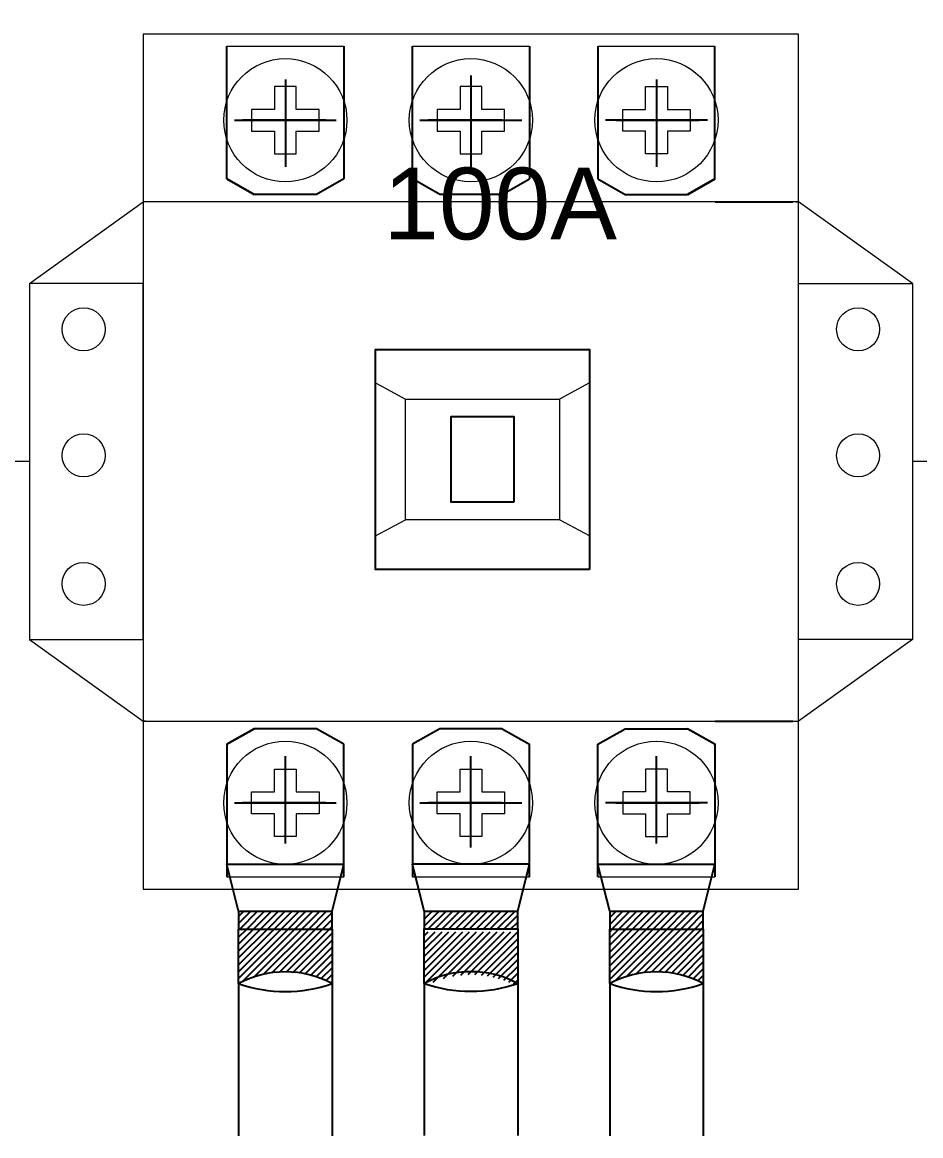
# Model space of a CAD drawing. Header units: millimetres. Extents: x 330554 to 656471, y 11007 to 130943.
# Drawn here: x 420441.9 to 420555.5, y 93952.7 to 94093.4 of the extents above; entities that cross this region are included whole.
import ezdxf

# ---------------------------------------------------------------- set-up
doc = ezdxf.new("R2010")
doc.units = ezdxf.units.MM
doc.header["$LTSCALE"] = 6
for name, color, linetype in [('BASBAR', 1, 'Continuous'), ('thước đo', 3, 'Continuous'), ('đèn báo pha', 10, 'Continuous')]:
    doc.layers.add(name, color=color, linetype=linetype)
doc.layers.add('M & E', color=5, linetype='Continuous', lineweight=30)
doc.styles.get("Standard").update_dxf_attribs({"font": 'VHELVCN.TTF', "height": 120})
pattern_1 = [(225, (119154.9512, 105676.51715), (0.4354782166, -0.4354782166), [])]

msp = doc.modelspace()

# ---------------------------------------------------------------- hatches: boundary and pattern name
at = {"layer": 'M & E', "lineweight": -2, "ltscale": 8}
h = msp.add_hatch(dxfattribs=at)
h.set_pattern_fill('ANSI31', color=256, scale=4.926874, angle=540, style=0)
h.set_pattern_definition(pattern_1)
h.paths.add_polyline_path([(420516.172, 93981.087), (420516.172, 93978.833), (420527.997, 93978.833), (420527.997, 93981.087)])
h = msp.add_hatch(dxfattribs=at)
h.set_pattern_fill('ANSI31', color=256, scale=4.926874, angle=540, style=0)
h.set_pattern_definition(pattern_1)
edge = h.paths.add_edge_path()
edge.add_line((420516.172, 93971.936), (420516.172, 93978.833))
edge.add_line((420516.172, 93978.833), (420527.997, 93978.833))
edge.add_line((420527.997, 93978.833), (420527.997, 93971.936))
edge.add_arc((420522.084, 93960.932), 12.491, 61.75026, 118.24974)
at = {"layer": 'đèn báo pha', "ltscale": 8}
h = msp.add_hatch(dxfattribs=at)
h.set_pattern_fill('ANSI31', color=2, scale=4.926874, angle=360, style=0)
h.set_pattern_definition([(225, (181325.835, 63985.3842), (0.4354782166, -0.4354782166), [])])
edge = h.paths.add_edge_path()
edge.add_line((420379.32, 93971.596), (420379.32, 93978.494))
edge.add_line((420379.32, 93978.494), (420391.144, 93978.494))
edge.add_line((420391.144, 93978.494), (420391.144, 93971.596))
edge.add_arc((420385.232, 93960.593), 12.491, 781.75026, 838.24974)
edge = h.paths.add_edge_path()
edge.add_line((420779.382, 94080.584), (420779.382, 94093.393))
h = msp.add_hatch(dxfattribs=at)
h.set_pattern_fill('ANSI31', color=2, scale=4.926874, angle=360, style=0)
h.set_pattern_definition([(225, (181439.235, 63985.3842), (0.4354782166, -0.4354782166), [])])
edge = h.paths.add_edge_path()
edge.add_line((420492.72, 93971.596), (420492.72, 93978.494))
edge.add_line((420492.72, 93978.494), (420504.544, 93978.494))
edge.add_line((420504.544, 93978.494), (420504.544, 93971.596))
edge.add_arc((420498.632, 93960.593), 12.491, 781.75026, 838.24974)
edge = h.paths.add_edge_path()
edge.add_line((420892.782, 94080.584), (420892.782, 94093.393))
h = msp.add_hatch(dxfattribs=at)
h.set_pattern_fill('ANSI31', color=256, scale=4.926874, angle=540, style=0)
h.set_pattern_definition(pattern_1)
h.paths.add_polyline_path([(420481.092, 93978.833), (420481.092, 93981.087), (420469.268, 93981.087), (420469.268, 93978.833)])
h = msp.add_hatch(dxfattribs=at)
h.set_pattern_fill('ANSI31', color=2, scale=4.926874, angle=360, style=0)
h.set_pattern_definition([(225, (181439.235, 63985.749), (0.4354782166, -0.4354782166), [])])
h.paths.add_polyline_path([(420492.72, 93981.113), (420504.544, 93981.113), (420504.544, 93978.859), (420492.72, 93978.859)])
h = msp.add_hatch(dxfattribs=at)
h.set_pattern_fill('ANSI31', color=256, scale=4.926874, angle=540, style=0)
h.set_pattern_definition(pattern_1)
edge = h.paths.add_edge_path()
edge.add_arc((420475.18, 93960.932), 12.491, 61.75026, 118.24974)
edge.add_line((420469.268, 93971.936), (420469.268, 93978.833))
edge.add_line((420469.268, 93978.833), (420481.092, 93978.833))
edge.add_line((420481.092, 93978.833), (420481.092, 93971.936))

# ---------------------------------------------------------------- linework, layer by layer
at = {"linetype": 'ByBlock', "lineweight": 18, "ltscale": 8}
for p, q in [((420476.554, 94085.279), (420473.806, 94085.279)), ((420473.806, 94085.279), (420473.806, 94082.389)), ((420476.554, 94085.279), (420473.806, 94085.279)), ((420473.806, 94085.279), (420473.806, 94082.389)), ((420476.554, 94085.279), (420473.806, 94085.279)), ((420473.806, 94085.279), (420473.806, 94082.389)), ((420476.554, 94085.279), (420473.806, 94085.279)), ((420473.806, 94085.279), (420473.806, 94082.389)), ((420476.554, 94082.389), (420476.554, 94085.279)), ((420476.554, 94082.389), (420476.554, 94085.279)), ((420476.554, 94082.389), (420476.554, 94085.279)), ((420476.554, 94082.389), (420476.554, 94085.279)), ((420500.006, 94085.279), (420497.258, 94085.279)), ((420497.258, 94085.279), (420497.258, 94082.389)), ((420500.006, 94085.279), (420497.258, 94085.279)), ((420497.258, 94085.279), (420497.258, 94082.389)), ((420500.006, 94082.389), (420500.006, 94085.279)), ((420500.006, 94082.389), (420500.006, 94085.279)), ((420520.711, 94082.389), (420520.711, 94085.279)), ((420520.711, 94085.279), (420523.458, 94085.279)), ((420520.711, 94082.389), (420520.711, 94085.279)), ((420520.711, 94085.279), (420523.458, 94085.279)), ((420520.711, 94082.389), (420520.711, 94085.279)), ((420520.711, 94085.279), (420523.458, 94085.279)), ((420520.711, 94082.389), (420520.711, 94085.279)), ((420520.711, 94085.279), (420523.458, 94085.279)), ((420523.458, 94085.279), (420523.458, 94082.389)), ((420523.458, 94085.279), (420523.458, 94082.389)), ((420523.458, 94085.279), (420523.458, 94082.389)), ((420523.458, 94085.279), (420523.458, 94082.389)), ((420473.806, 94082.389), (420470.916, 94082.389)), ((420470.916, 94082.389), (420470.916, 94079.642)), ((420473.806, 94082.389), (420470.916, 94082.389)), ((420470.916, 94082.389), (420470.916, 94079.642)), ((420473.806, 94082.389), (420470.916, 94082.389)), ((420470.916, 94082.389), (420470.916, 94079.642)), ((420473.806, 94082.389), (420470.916, 94082.389)), ((420470.916, 94082.389), (420470.916, 94079.642)), ((420479.444, 94082.389), (420476.554, 94082.389)), ((420479.444, 94082.389), (420476.554, 94082.389)), ((420479.444, 94082.389), (420476.554, 94082.389)), ((420479.444, 94082.389), (420476.554, 94082.389)), ((420479.444, 94079.642), (420479.444, 94082.389)), ((420479.444, 94079.642), (420479.444, 94082.389)), ((420479.444, 94079.642), (420479.444, 94082.389)), ((420479.444, 94079.642), (420479.444, 94082.389)), ((420497.258, 94082.389), (420494.369, 94082.389)), ((420494.369, 94082.389), (420494.369, 94079.642)), ((420497.258, 94082.389), (420494.369, 94082.389)), ((420494.369, 94082.389), (420494.369, 94079.642)), ((420502.896, 94082.389), (420500.006, 94082.389)), ((420502.896, 94082.389), (420500.006, 94082.389)), ((420502.896, 94079.642), (420502.896, 94082.389)), ((420502.896, 94079.642), (420502.896, 94082.389)), ((420517.821, 94079.642), (420517.821, 94082.389)), ((420517.821, 94082.389), (420520.711, 94082.389)), ((420517.821, 94079.642), (420517.821, 94082.389)), ((420517.821, 94082.389), (420520.711, 94082.389)), ((420517.821, 94079.642), (420517.821, 94082.389)), ((420517.821, 94082.389), (420520.711, 94082.389)), ((420517.821, 94079.642), (420517.821, 94082.389)), ((420517.821, 94082.389), (420520.711, 94082.389)), ((420523.458, 94082.389), (420526.348, 94082.389)), ((420523.458, 94082.389), (420526.348, 94082.389)), ((420523.458, 94082.389), (420526.348, 94082.389)), ((420523.458, 94082.389), (420526.348, 94082.389)), ((420526.348, 94082.389), (420526.348, 94079.642)), ((420526.348, 94082.389), (420526.348, 94079.642)), ((420526.348, 94082.389), (420526.348, 94079.642)), ((420526.348, 94082.389), (420526.348, 94079.642)), ((420470.916, 94079.642), (420473.806, 94079.642)), ((420470.916, 94079.642), (420473.806, 94079.642)), ((420470.916, 94079.642), (420473.806, 94079.642)), ((420470.916, 94079.642), (420473.806, 94079.642)), ((420473.806, 94079.642), (420473.806, 94076.752)), ((420473.806, 94079.642), (420473.806, 94076.752)), ((420473.806, 94079.642), (420473.806, 94076.752)), ((420473.806, 94079.642), (420473.806, 94076.752)), ((420476.554, 94076.752), (420476.554, 94079.642)), ((420476.554, 94079.642), (420479.444, 94079.642)), ((420476.554, 94076.752), (420476.554, 94079.642)), ((420476.554, 94079.642), (420479.444, 94079.642)), ((420476.554, 94076.752), (420476.554, 94079.642)), ((420476.554, 94079.642), (420479.444, 94079.642)), ((420476.554, 94076.752), (420476.554, 94079.642)), ((420476.554, 94079.642), (420479.444, 94079.642)), ((420494.369, 94079.642), (420497.258, 94079.642)), ((420494.369, 94079.642), (420497.258, 94079.642)), ((420497.258, 94079.642), (420497.258, 94076.752)), ((420497.258, 94079.642), (420497.258, 94076.752)), ((420500.006, 94076.752), (420500.006, 94079.642)), ((420500.006, 94079.642), (420502.896, 94079.642)), ((420500.006, 94076.752), (420500.006, 94079.642)), ((420500.006, 94079.642), (420502.896, 94079.642)), ((420520.711, 94079.642), (420517.821, 94079.642)), ((420520.711, 94079.642), (420517.821, 94079.642)), ((420520.711, 94079.642), (420517.821, 94079.642)), ((420520.711, 94079.642), (420517.821, 94079.642)), ((420520.711, 94076.752), (420520.711, 94079.642)), ((420520.711, 94076.752), (420520.711, 94079.642)), ((420520.711, 94076.752), (420520.711, 94079.642)), ((420520.711, 94076.752), (420520.711, 94079.642)), ((420526.348, 94079.642), (420523.458, 94079.642)), ((420523.458, 94079.642), (420523.458, 94076.752)), ((420526.348, 94079.642), (420523.458, 94079.642)), ((420523.458, 94079.642), (420523.458, 94076.752)), ((420526.348, 94079.642), (420523.458, 94079.642)), ((420523.458, 94079.642), (420523.458, 94076.752)), ((420526.348, 94079.642), (420523.458, 94079.642)), ((420523.458, 94079.642), (420523.458, 94076.752)), ((420473.806, 94076.752), (420476.554, 94076.752)), ((420473.806, 94076.752), (420476.554, 94076.752)), ((420473.806, 94076.752), (420476.554, 94076.752)), ((420473.806, 94076.752), (420476.554, 94076.752)), ((420497.258, 94076.752), (420500.006, 94076.752)), ((420497.258, 94076.752), (420500.006, 94076.752)), ((420523.458, 94076.752), (420520.711, 94076.752)), ((420523.458, 94076.752), (420520.711, 94076.752)), ((420523.458, 94076.752), (420520.711, 94076.752)), ((420523.458, 94076.752), (420520.711, 94076.752)), ((420486.572, 94047.835), (420490.362, 94045.787)), ((420486.572, 94047.835), (420490.362, 94045.787)), ((420513.627, 94047.835), (420509.837, 94045.787)), ((420486.572, 94028.497), (420490.362, 94030.545)), ((420486.572, 94028.497), (420490.362, 94030.545)), ((420513.627, 94028.497), (420509.837, 94030.545)), ((420473.806, 93996.156), (420473.806, 93999.046)), ((420473.806, 93999.046), (420476.554, 93999.046)), ((420473.806, 93996.156), (420473.806, 93999.046)), ((420473.806, 93999.046), (420476.554, 93999.046)), ((420473.806, 93996.156), (420473.806, 93999.046)), ((420473.806, 93999.046), (420476.554, 93999.046)), ((420473.806, 93996.156), (420473.806, 93999.046)), ((420473.806, 93999.046), (420476.554, 93999.046)), ((420476.554, 93999.046), (420476.554, 93996.156)), ((420476.554, 93999.046), (420476.554, 93996.156)), ((420476.554, 93999.046), (420476.554, 93996.156)), ((420476.554, 93999.046), (420476.554, 93996.156)), ((420497.258, 93996.156), (420497.258, 93999.046)), ((420497.258, 93999.046), (420500.006, 93999.046)), ((420497.258, 93996.156), (420497.258, 93999.046)), ((420497.258, 93999.046), (420500.006, 93999.046)), ((420500.006, 93999.046), (420500.006, 93996.156)), ((420500.006, 93999.046), (420500.006, 93996.156)), ((420520.711, 93999.046), (420520.711, 93996.156)), ((420523.458, 93999.046), (420520.711, 93999.046)), ((420520.711, 93999.046), (420520.711, 93996.156)), ((420523.458, 93999.046), (420520.711, 93999.046)), ((420520.711, 93999.046), (420520.711, 93996.156)), ((420523.458, 93999.046), (420520.711, 93999.046)), ((420520.711, 93999.046), (420520.711, 93996.156)), ((420523.458, 93999.046), (420520.711, 93999.046)), ((420523.458, 93996.156), (420523.458, 93999.046)), ((420523.458, 93996.156), (420523.458, 93999.046)), ((420523.458, 93996.156), (420523.458, 93999.046)), ((420523.458, 93996.156), (420523.458, 93999.046)), ((420470.916, 93993.409), (420470.916, 93996.156)), ((420470.916, 93996.156), (420473.806, 93996.156)), ((420470.916, 93993.409), (420470.916, 93996.156)), ((420470.916, 93996.156), (420473.806, 93996.156)), ((420470.916, 93993.409), (420470.916, 93996.156)), ((420470.916, 93996.156), (420473.806, 93996.156)), ((420470.916, 93993.409), (420470.916, 93996.156)), ((420470.916, 93996.156), (420473.806, 93996.156)), ((420476.554, 93996.156), (420479.444, 93996.156)), ((420476.554, 93996.156), (420479.444, 93996.156)), ((420476.554, 93996.156), (420479.444, 93996.156)), ((420476.554, 93996.156), (420479.444, 93996.156)), ((420479.444, 93996.156), (420479.444, 93993.409)), ((420479.444, 93996.156), (420479.444, 93993.409)), ((420479.444, 93996.156), (420479.444, 93993.409)), ((420479.444, 93996.156), (420479.444, 93993.409)), ((420494.369, 93993.409), (420494.369, 93996.156)), ((420494.369, 93996.156), (420497.258, 93996.156)), ((420494.369, 93993.409), (420494.369, 93996.156)), ((420494.369, 93996.156), (420497.258, 93996.156)), ((420500.006, 93996.156), (420502.896, 93996.156)), ((420500.006, 93996.156), (420502.896, 93996.156)), ((420502.896, 93996.156), (420502.896, 93993.409)), ((420502.896, 93996.156), (420502.896, 93993.409)), ((420520.711, 93996.156), (420517.821, 93996.156)), ((420517.821, 93996.156), (420517.821, 93993.409)), ((420520.711, 93996.156), (420517.821, 93996.156)), ((420517.821, 93996.156), (420517.821, 93993.409)), ((420520.711, 93996.156), (420517.821, 93996.156)), ((420517.821, 93996.156), (420517.821, 93993.409)), ((420520.711, 93996.156), (420517.821, 93996.156)), ((420517.821, 93996.156), (420517.821, 93993.409)), ((420526.348, 93996.156), (420523.458, 93996.156)), ((420526.348, 93996.156), (420523.458, 93996.156)), ((420526.348, 93996.156), (420523.458, 93996.156)), ((420526.348, 93996.156), (420523.458, 93996.156)), ((420526.348, 93993.409), (420526.348, 93996.156)), ((420526.348, 93993.409), (420526.348, 93996.156)), ((420526.348, 93993.409), (420526.348, 93996.156)), ((420526.348, 93993.409), (420526.348, 93996.156)), ((420473.806, 93993.409), (420470.916, 93993.409)), ((420473.806, 93993.409), (420470.916, 93993.409)), ((420473.806, 93993.409), (420470.916, 93993.409)), ((420473.806, 93993.409), (420470.916, 93993.409)), ((420473.806, 93990.519), (420473.806, 93993.409)), ((420473.806, 93990.519), (420473.806, 93993.409)), ((420473.806, 93990.519), (420473.806, 93993.409)), ((420473.806, 93990.519), (420473.806, 93993.409)), ((420479.444, 93993.409), (420476.554, 93993.409)), ((420476.554, 93993.409), (420476.554, 93990.519)), ((420479.444, 93993.409), (420476.554, 93993.409)), ((420476.554, 93993.409), (420476.554, 93990.519)), ((420479.444, 93993.409), (420476.554, 93993.409)), ((420476.554, 93993.409), (420476.554, 93990.519)), ((420479.444, 93993.409), (420476.554, 93993.409)), ((420476.554, 93993.409), (420476.554, 93990.519)), ((420497.258, 93993.409), (420494.369, 93993.409)), ((420497.258, 93993.409), (420494.369, 93993.409)), ((420497.258, 93990.519), (420497.258, 93993.409)), ((420497.258, 93990.519), (420497.258, 93993.409)), ((420502.896, 93993.409), (420500.006, 93993.409)), ((420500.006, 93993.409), (420500.006, 93990.519)), ((420502.896, 93993.409), (420500.006, 93993.409)), ((420500.006, 93993.409), (420500.006, 93990.519)), ((420517.821, 93993.409), (420520.711, 93993.409)), ((420517.821, 93993.409), (420520.711, 93993.409)), ((420517.821, 93993.409), (420520.711, 93993.409)), ((420517.821, 93993.409), (420520.711, 93993.409)), ((420520.711, 93993.409), (420520.711, 93990.519)), ((420520.711, 93993.409), (420520.711, 93990.519)), ((420520.711, 93993.409), (420520.711, 93990.519)), ((420520.711, 93993.409), (420520.711, 93990.519)), ((420523.458, 93990.519), (420523.458, 93993.409)), ((420523.458, 93993.409), (420526.348, 93993.409)), ((420523.458, 93990.519), (420523.458, 93993.409)), ((420523.458, 93993.409), (420526.348, 93993.409)), ((420523.458, 93990.519), (420523.458, 93993.409)), ((420523.458, 93993.409), (420526.348, 93993.409)), ((420523.458, 93990.519), (420523.458, 93993.409)), ((420523.458, 93993.409), (420526.348, 93993.409)), ((420476.554, 93990.519), (420473.806, 93990.519)), ((420476.554, 93990.519), (420473.806, 93990.519)), ((420476.554, 93990.519), (420473.806, 93990.519)), ((420476.554, 93990.519), (420473.806, 93990.519)), ((420500.006, 93990.519), (420497.258, 93990.519)), ((420500.006, 93990.519), (420497.258, 93990.519)), ((420520.711, 93990.519), (420523.458, 93990.519)), ((420520.711, 93990.519), (420523.458, 93990.519)), ((420520.711, 93990.519), (420523.458, 93990.519)), ((420520.711, 93990.519), (420523.458, 93990.519)), ((420492.72, 93971.961), (420492.72, 93963.091)), ((420492.72, 93971.961), (420492.72, 93963.091)), ((420504.544, 93971.961), (420504.544, 93963.091)), ((420504.544, 93971.961), (420504.544, 93963.091))]:
    msp.add_line(p, q, dxfattribs=at)
for points in [[(420509.837, 94030.545), (420490.362, 94030.545), (420490.362, 94045.787), (420509.837, 94045.787)], [(420504.073, 94032.764), (420496.125, 94032.764), (420496.125, 94043.568), (420504.073, 94043.568)]]:
    msp.add_lwpolyline(points, close=True, dxfattribs=at)
for centre, radius in [((420475.18, 94081.016), 7.783), ((420475.18, 94081.016), 7.783), ((420475.18, 94081.016), 7.783), ((420475.18, 94081.016), 7.783), ((420498.632, 94081.016), 7.783), ((420522.084, 94081.016), 7.783), ((420522.084, 94081.016), 7.783), ((420522.084, 94081.016), 7.783), ((420522.084, 94081.016), 7.783), ((420449.692, 94054.603), 2.718), ((420547.572, 94054.603), 2.718), ((420449.692, 94038.676), 2.718), ((420547.572, 94038.676), 2.718), ((420449.692, 94022.442), 2.718), ((420547.572, 94022.442), 2.718), ((420475.18, 93994.782), 7.783), ((420475.18, 93994.782), 7.783), ((420475.18, 93994.782), 7.783), ((420475.18, 93994.782), 7.783), ((420498.632, 93994.782), 7.783), ((420522.084, 93994.782), 7.783), ((420522.084, 93994.782), 7.783), ((420522.084, 93994.782), 7.783), ((420522.084, 93994.782), 7.783)]:
    msp.add_circle(centre, radius, dxfattribs=at)
at = {"layer": 'BASBAR', "color": 6}
for points in [[(420513.627, 94024.276), (420486.572, 94024.276), (420486.572, 94052.056), (420513.627, 94052.056)], [(420504.073, 94032.764), (420496.125, 94032.764), (420496.125, 94043.568), (420504.073, 94043.568)]]:
    msp.add_lwpolyline(points, close=True, dxfattribs=at)
at = {"layer": 'M & E', "lineweight": -2, "ltscale": 8}
for p, q in [((420516.172, 93981.087), (420514.694, 93986.999)), ((420527.997, 93981.087), (420529.475, 93986.999)), ((420516.172, 93981.087), (420516.172, 93978.833)), ((420516.172, 93981.087), (420527.997, 93981.087)), ((420527.997, 93978.833), (420527.997, 93981.087)), ((420469.268, 93971.936), (420469.268, 93963.066)), ((420481.092, 93971.936), (420481.092, 93963.066))]:
    msp.add_line(p, q, dxfattribs=at)
msp.add_lwpolyline([(420516.172, 93971.936), (420516.172, 93978.833), (420527.997, 93978.833), (420527.997, 93971.936)], dxfattribs=at)
for centre, radius, start, end in [((420522.084, 93960.932), 12.491, 61.75026, 118.24974), ((420522.084, 93989.056), 18.113, 250.94899, 289.05101)]:
    msp.add_arc(centre, radius, start, end, dxfattribs=at)
at = {"layer": 'thước đo', "color": 7, "lineweight": 18, "ltscale": 8}
for p, q in [((420467.79, 94090.377), (420482.57, 94090.377)), ((420491.242, 94090.377), (420506.022, 94090.377)), ((420514.694, 94090.377), (420529.475, 94090.377)), ((420442.832, 94060.399), (420457.232, 94070.698)), ((420539.708, 94070.698), (420540.032, 94070.698)), ((420554.432, 94060.399), (420540.032, 94070.698)), ((420442.832, 94037.899), (420441.032, 94037.899)), ((420556.232, 94037.899), (420554.432, 94037.899)), ((420442.832, 94015.399), (420457.232, 94005.1)), ((420554.432, 94015.399), (420540.032, 94005.1)), ((420457.557, 94005.1), (420457.232, 94005.1)), ((420539.708, 94005.1), (420540.032, 94005.1)), ((420467.79, 93985.421), (420482.57, 93985.421)), ((420467.79, 93985.421), (420482.57, 93985.421)), ((420491.242, 93985.421), (420506.022, 93985.421)), ((420491.242, 93985.421), (420506.022, 93985.421)), ((420514.694, 93985.421), (420529.475, 93985.421)), ((420514.694, 93985.421), (420529.475, 93985.421))]:
    msp.add_line(p, q, dxfattribs=at)
at = {"layer": 'thước đo', "color": 0, "ltscale": 8}
for p, q in [((420498.632, 94086.681), (420498.632, 94079.364)), ((420475.18, 94086.153), (420475.18, 94075.878)), ((420475.18, 94086.153), (420475.18, 94075.878)), ((420498.632, 94086.153), (420498.632, 94075.878)), ((420522.084, 94086.153), (420522.084, 94075.878)), ((420522.084, 94086.153), (420522.084, 94075.878)), ((420475.18, 94084.957), (420475.18, 94077.074)), ((420475.18, 94084.674), (420475.18, 94077.357)), ((420498.632, 94084.957), (420498.632, 94077.074)), ((420498.632, 94084.674), (420498.632, 94077.357)), ((420522.084, 94084.957), (420522.084, 94077.074)), ((420522.084, 94084.674), (420522.084, 94077.357)), ((420498.632, 94083.497), (420498.632, 94076.18)), ((420468.745, 94081.016), (420481.615, 94081.016)), ((420475.18, 94081.016), (420469.767, 94081.016)), ((420470.042, 94081.016), (420480.318, 94081.016)), ((420480.318, 94081.016), (420470.042, 94081.016)), ((420479.121, 94081.016), (420471.238, 94081.016)), ((420492.197, 94081.016), (420505.067, 94081.016)), ((420498.632, 94081.016), (420493.219, 94081.016)), ((420493.495, 94081.016), (420503.77, 94081.016)), ((420502.574, 94081.016), (420494.691, 94081.016)), ((420502.574, 94081.016), (420504.035, 94081.016)), ((420528.519, 94081.016), (420515.649, 94081.016)), ((420527.222, 94081.016), (420516.947, 94081.016)), ((420516.947, 94081.016), (420527.222, 94081.016)), ((420518.143, 94081.016), (420526.026, 94081.016)), ((420522.084, 94081.016), (420527.498, 94081.016)), ((420475.18, 94077.074), (420475.18, 94075.116)), ((420498.632, 94077.074), (420498.632, 94075.116)), ((420522.084, 94077.074), (420522.084, 94075.116)), ((420471.222, 94071.655), (420467.773, 94073.625)), ((420467.79, 94073.625), (420471.238, 94071.655)), ((420482.57, 94073.625), (420479.121, 94071.655)), ((420494.691, 94071.655), (420491.242, 94073.625)), ((420502.574, 94071.655), (420506.022, 94073.625)), ((420514.694, 94073.625), (420518.143, 94071.655)), ((420529.475, 94073.625), (420526.026, 94071.655)), ((420526.042, 94071.655), (420529.491, 94073.625)), ((420471.222, 94004.143), (420467.773, 94002.173)), ((420467.79, 94002.173), (420471.238, 94004.143)), ((420482.57, 94002.173), (420479.121, 94004.143)), ((420494.691, 94004.143), (420491.242, 94002.173)), ((420502.574, 94004.143), (420506.022, 94002.173)), ((420514.694, 94002.173), (420518.143, 94004.143)), ((420529.475, 94002.173), (420526.026, 94004.143)), ((420526.042, 94004.143), (420529.491, 94002.173)), ((420475.18, 93998.724), (420475.18, 94000.682)), ((420475.18, 93989.645), (420475.18, 93999.92)), ((420475.18, 93989.645), (420475.18, 93999.92)), ((420498.632, 93998.724), (420498.632, 94000.682)), ((420498.632, 93989.645), (420498.632, 93999.92)), ((420498.632, 93992.301), (420498.632, 93999.618)), ((420522.084, 93998.724), (420522.084, 94000.682)), ((420522.084, 93989.645), (420522.084, 93999.92)), ((420522.084, 93989.645), (420522.084, 93999.92)), ((420475.18, 93990.841), (420475.18, 93998.724)), ((420475.18, 93991.124), (420475.18, 93998.441)), ((420498.632, 93990.841), (420498.632, 93998.724)), ((420498.632, 93991.124), (420498.632, 93998.441)), ((420522.084, 93990.841), (420522.084, 93998.724)), ((420522.084, 93991.124), (420522.084, 93998.441)), ((420498.632, 93989.117), (420498.632, 93996.434)), ((420468.745, 93994.782), (420481.615, 93994.782)), ((420475.18, 93994.782), (420469.767, 93994.782)), ((420470.042, 93994.782), (420480.318, 93994.782)), ((420480.318, 93994.782), (420470.042, 93994.782)), ((420479.121, 93994.782), (420471.238, 93994.782)), ((420492.197, 93994.782), (420505.067, 93994.782)), ((420498.632, 93994.782), (420493.219, 93994.782)), ((420493.495, 93994.782), (420503.77, 93994.782)), ((420502.574, 93994.782), (420494.691, 93994.782)), ((420502.574, 93994.782), (420504.035, 93994.782)), ((420528.519, 93994.782), (420515.649, 93994.782)), ((420527.222, 93994.782), (420516.947, 93994.782)), ((420516.947, 93994.782), (420527.222, 93994.782)), ((420518.143, 93994.782), (420526.026, 93994.782)), ((420522.084, 93994.782), (420527.498, 93994.782)), ((420482.57, 93986.999), (420467.79, 93986.999)), ((420506.022, 93987.025), (420491.242, 93987.025)), ((420529.475, 93986.999), (420514.694, 93986.999)), ((420469.268, 93971.936), (420469.268, 93952.722)), ((420481.092, 93971.936), (420481.092, 93952.722)), ((420492.72, 93971.961), (420492.72, 93952.748)), ((420492.72, 93971.961), (420492.72, 93952.748)), ((420504.544, 93971.961), (420504.544, 93952.748)), ((420504.544, 93971.961), (420504.544, 93952.748)), ((420516.172, 93971.936), (420516.172, 93952.722)), ((420516.172, 93971.936), (420516.172, 93963.066)), ((420527.997, 93971.936), (420527.997, 93952.722)), ((420527.997, 93971.936), (420527.997, 93963.066))]:
    msp.add_line(p, q, dxfattribs=at)
at = {"layer": 'thước đo', "color": 0, "linetype": 'ByBlock', "ltscale": 8}
for p, q in [((420529.491, 94070.698), (420539.321, 94070.698)), ((420529.491, 94005.1), (420539.321, 94005.1))]:
    msp.add_line(p, q, dxfattribs=at)
at = {"layer": 'thước đo', "color": 7, "lineweight": 18, "ltscale": 8}
for points in [[(420457.232, 93983.881), (420540.032, 93983.881), (420540.032, 94091.881), (420457.232, 94091.881)], [(420457.232, 94005.1), (420540.032, 94005.1), (420540.032, 94070.698), (420457.232, 94070.698)], [(420442.832, 94015.399), (420457.232, 94015.399), (420457.232, 94060.399), (420442.832, 94060.399)], [(420554.432, 94015.399), (420540.032, 94015.399), (420540.032, 94060.399), (420554.432, 94060.399)]]:
    msp.add_lwpolyline(points, close=True, dxfattribs=at)
at = {"layer": 'thước đo', "color": 0, "ltscale": 8}
for points in [[(420467.79, 94073.625), (420467.79, 94090.377)], [(420482.57, 94090.377), (420482.57, 94073.625)], [(420491.242, 94073.625), (420491.242, 94090.377)], [(420506.022, 94090.377), (420506.022, 94073.625)], [(420514.694, 94090.377), (420514.694, 94073.625)], [(420529.475, 94073.625), (420529.475, 94090.377)], [(420479.121, 94071.655), (420471.238, 94071.655)], [(420502.574, 94071.655), (420494.691, 94071.655)], [(420518.143, 94071.655), (420526.026, 94071.655)], [(420479.121, 94004.143), (420471.238, 94004.143)], [(420502.574, 94004.143), (420494.691, 94004.143)], [(420518.143, 94004.143), (420526.026, 94004.143)], [(420467.79, 94002.173), (420467.79, 93985.421)], [(420482.57, 93985.421), (420482.57, 94002.173)], [(420491.242, 94002.173), (420491.242, 93985.421)], [(420506.022, 93985.421), (420506.022, 94002.173)], [(420514.694, 93985.421), (420514.694, 94002.173)], [(420529.475, 94002.173), (420529.475, 93985.421)]]:
    msp.add_lwpolyline(points, dxfattribs=at)
at = {"layer": 'đèn báo pha', "ltscale": 8}
for p, q in [((420469.268, 93981.087), (420467.79, 93986.999)), ((420481.092, 93981.087), (420482.57, 93986.999)), ((420469.268, 93981.087), (420469.268, 93978.833)), ((420469.268, 93981.087), (420481.092, 93981.087)), ((420481.092, 93978.833), (420481.092, 93981.087)), ((420469.268, 93978.833), (420481.092, 93978.833)), ((420516.172, 93978.833), (420527.997, 93978.833)), ((420516.172, 93971.936), (420516.172, 93963.066)), ((420527.997, 93971.936), (420527.997, 93963.066))]:
    msp.add_line(p, q, dxfattribs=at)
at = {"layer": 'đèn báo pha', "color": 2, "ltscale": 8}
for p, q in [((420492.72, 93981.113), (420491.242, 93987.025)), ((420504.544, 93981.113), (420506.022, 93987.025)), ((420492.72, 93981.113), (420492.72, 93978.859)), ((420492.72, 93981.113), (420504.544, 93981.113)), ((420504.544, 93978.859), (420504.544, 93981.113))]:
    msp.add_line(p, q, dxfattribs=at)
at = {"layer": 'đèn báo pha', "ltscale": 8}
msp.add_lwpolyline([(420469.268, 93971.936), (420469.268, 93978.833), (420481.092, 93978.833), (420481.092, 93971.936)], dxfattribs=at)
at = {"layer": 'đèn báo pha', "color": 2, "ltscale": 8}
msp.add_lwpolyline([(420492.72, 93971.961), (420492.72, 93978.859), (420504.544, 93978.859), (420504.544, 93971.961)], dxfattribs=at)
at = {"layer": 'đèn báo pha', "ltscale": 8}
for centre, radius, start, end in [((420475.18, 93960.932), 12.491, 61.75026, 118.24974), ((420475.18, 93989.056), 18.113, 250.94899, 289.05101)]:
    msp.add_arc(centre, radius, start, end, dxfattribs=at)
at = {"layer": 'đèn báo pha', "color": 2, "ltscale": 8}
for centre, radius, start, end in [((420498.632, 93960.958), 12.491, 61.75026, 118.24974), ((420498.632, 93989.082), 18.113, 250.94899, 289.05101)]:
    msp.add_arc(centre, radius, start, end, dxfattribs=at)

# ---------------------------------------------------------------- texts
at = {"layer": 'đèn báo pha', "color": 1, "ltscale": 8, "insert": (420517.092, 94075.017), "char_height": 18.10626, "width": 267.52446, "attachment_point": 3}
msp.add_mtext('{\\fVNI-Helve|b0|i0|c0|p2;  \\H0.6667x; \\H0.75x;100A}', dxfattribs=at)

doc.saveas('drawing.dxf')
